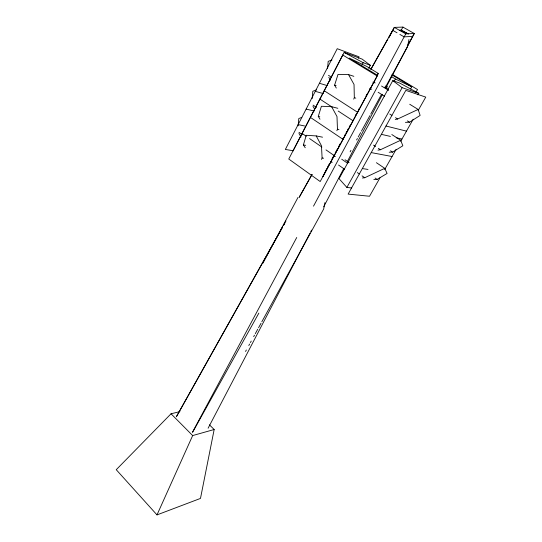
<?xml version="1.0" encoding="UTF-8"?>
<svg xmlns="http://www.w3.org/2000/svg" width="542" height="542" viewBox="0 0 542 542"><rect width="100%" height="100%" fill="white"/><g stroke="black" fill="none" stroke-linecap="round" stroke-linejoin="round"><path stroke-width="0.81" d="M327.564 68.712L328.181 61.361L331.961 60.026M312.192 98.556L312.809 91.273L316.596 89.843M298.154 125.791L298.784 118.562L301.819 117.357M324.915 202.627L323.676 208.995L261.82 321.785M209.436 424.847L214.171 429.508L200.486 498.416L157.004 514.9L116.245 469.704L171.055 413.776L179.944 411.635M408.953 39.559L407.489 46.795L385.274 87.472M305.227 147.736L303.391 144.917L306.264 135.29L316.223 135.927L322.531 137.187M377.578 75.345L378.181 73.366L366.819 66.463L349.19 58.048L377.578 75.345L322.917 176.645L326.779 168.657M319.99 119.206L318.276 116.428L321.392 106.266L331.616 106.686L337.822 108.298M336.304 88.061L334.61 85.162L338.005 74.41L348.513 74.566L353.851 76.334M321.528 159.45L322.104 157.979L321.474 145.764L316.223 135.927M336.867 130.697L337.463 129.247L336.988 116.544L331.616 106.686M353.709 99.152L354.319 97.709L354.034 84.45L348.513 74.566M157.004 514.9L192.661 435.565L214.171 429.508M293.635 149.788L344.15 52.452L362.131 59.112L370.335 65.304L368.743 68.285M208.101 428.234L310.01 233.121M310.796 231.617L311.582 230.12M323.709 206.814L343.723 168.582M347.226 161.78L382.523 94.288M385.633 88.224L414.271 33.496L402.916 27.1L394.319 27.391L371.155 68.766M389.21 37.134L394.319 27.391L405.748 33.875L414.271 33.496L407.279 46.07M358.269 58.319L359.048 56.835L337.232 48.705L285.349 149.45L293.534 150.811M361.995 64.932L363.181 62.696L370.335 65.304M262.985 263.114L298.032 197.363M192.512 432.143L296.738 237.484M313.506 206.156L405.748 33.875M327.585 167.166L329.59 163.447M332.002 158.975L334.407 154.511M335.213 153.02L337.625 148.555M338.425 147.065L340.43 143.345M342.842 138.874L343.648 137.39M344.448 135.9L345.254 134.409M346.053 132.919L346.86 131.435M347.659 129.945L348.465 128.454M349.265 126.963L350.071 125.48M355.288 115.798L356.094 114.308M358.506 109.843L359.305 108.353M366.135 95.697L366.934 94.206M369.346 89.742L370.145 88.251M376.975 75.595L378.181 73.366M400.89 30.813L402.916 27.1M350.139 151.821L350.945 150.337M356.595 139.985L357.408 138.508M358.215 137.024L360.64 132.587M361.446 131.11L369.929 115.581M370.735 114.098L381.236 94.87M386.236 88.495L387.347 86.469L385.782 85.954M417.957 94.809L418.783 93.339L399.664 83.048L392.781 80.643L339.062 178.704L346.88 187.43L351.738 187.972M245.54 351.473L246.353 349.983M248.798 345.532L249.611 344.048M250.424 342.564L251.237 341.081M253.676 336.629L254.496 335.146M255.309 333.662L257.748 329.211M258.561 327.727L261.007 323.269M394.203 81.232L395.423 79.01L411.751 86.808L410.518 89.017M346.88 187.43L402.13 87.669L418.783 93.339M192.647 432.211L258.859 313.107M283.473 225.418L285.952 220.98M312.016 174.429L299.191 197.335L312.057 174.429M283.513 225.418L284.753 223.196M370.809 69.505L387.774 39.214M388.6 37.737L392.74 30.345L397.015 32.784M415.877 92.445L417.509 89.538L392.313 74.369M379.962 177.851L369.536 196.245L348.127 194.104L405.822 90.385L425.755 97.113L418.234 110.365M384.63 169.619L396.168 149.287M400.694 141.293L413.228 119.199M405.423 122.35L409.495 122.214L420.131 115.426L418.133 109.443L409.732 104.267M389.197 152.221L392.557 152.126L402.855 145.778L400.667 140.256L391.805 134.531M373.804 179.477L377.11 179.409L387.096 173.447L384.752 168.332L376.405 162.708M384.752 168.332L364.759 177.729L362.402 178.013M395.267 119.491L397.638 119.003L418.133 109.443M377.984 150.127L380.437 149.734L400.667 140.256M412.672 36.429L404.142 36.842L399.861 34.41M399.779 30.074L401.344 30.02L408.424 34.024M362.334 168.569L368.004 169.436M330.654 162.065L332.226 162.315M322.104 157.979L323.621 158.223M333.825 156.191L335.39 156.455M303.391 144.917L305.708 145.337M371.216 152.593L392.062 156.523M298.147 124.606L304.618 125.988M337.463 129.247L338.953 129.579M381.372 134.341L390.43 136.421M396.195 137.749L401.954 139.07M318.276 116.428L319.8 116.787M306.142 109.078L314.177 111.035M385.999 126.022L406.459 131.13M315.275 91.341L323.242 93.576M354.319 97.709L355.789 98.129M319.428 83.272L327.368 85.629M334.61 85.162L336.108 85.616M370.233 88.712L371.737 89.186M372.876 82.167L375.125 82.912M401.751 31.002L406.988 33.211M344.15 52.452L363.181 62.696M391.88 74.837L411.751 86.808M391.283 76.503L395.423 79.01M384.752 87.086L388.316 89.274M381.541 86.029L388.695 90.426M378.147 92.269L384.549 96.246M407.394 120.893L409.495 122.214M328.493 75.318L331.304 77.093M389.8 114.05L391.934 115.399M395.504 117.655L397.638 119.003M324.204 90.724L357.564 112.262M319.875 99.064L331.853 106.903M338.201 111.049L352.998 120.73M390.511 150.784L392.557 152.126M313.073 105.128L316.494 107.391M373.499 145.134L375.579 146.516M378.357 148.352L380.437 149.734M310.376 117.377L342.971 139.314M375.111 178.04L377.11 179.409M345.078 159.775L349.095 162.532M341.717 159.219L347.761 163.379M302.057 133.4L306.162 136.225M309.584 138.583L321.894 147.072M325.999 149.904L334.204 155.561M299.008 132.329L302.348 134.633M357.313 172.586L359.346 173.989M362.056 175.859L364.759 177.729M338.547 165.046L344.563 169.226M392.781 80.643L402.13 87.669M171.055 413.776L192.661 435.565M298.933 133.481L301.047 136.93M312.985 106.334L314.685 109.145M328.804 77.296L330.525 80.169M342.74 54.999L288.764 159.023L320.187 181.543L377.144 75.982L342.74 54.999M282.646 226.895L176.353 416.791L282.68 226.895"/></g></svg>
